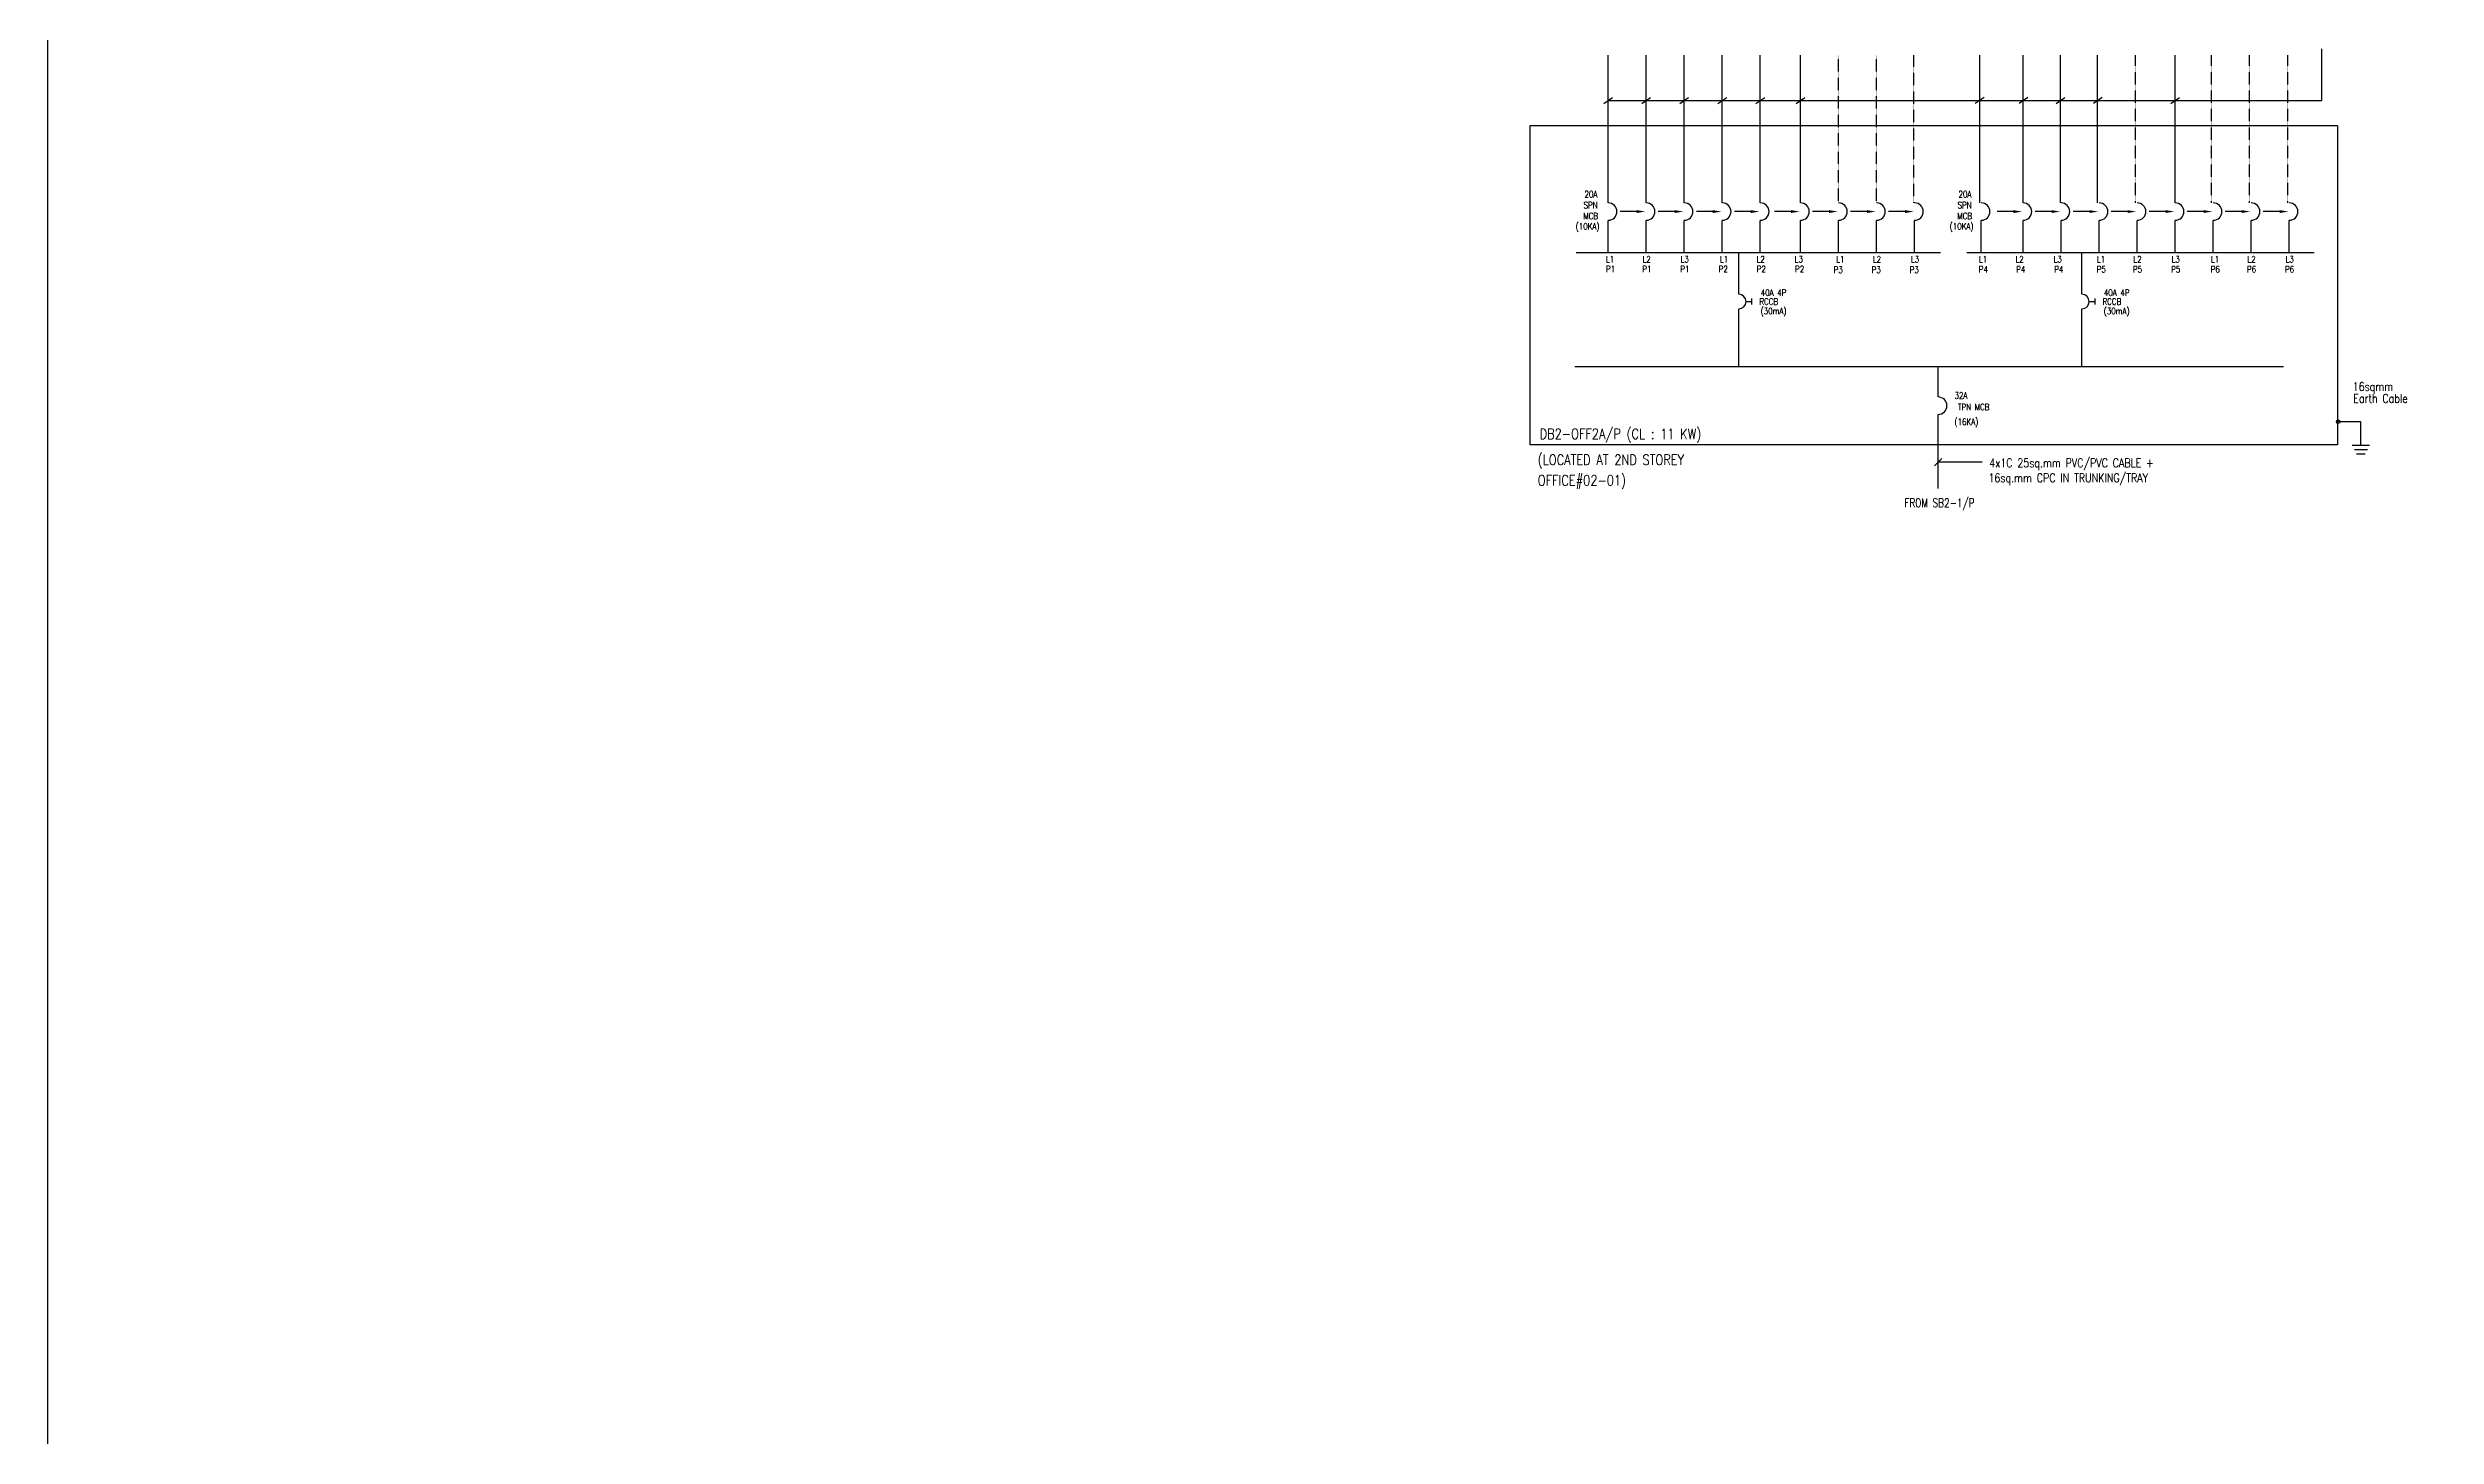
# Model space of a CAD drawing. Header units: millimetres. Extents: x 898005 to 1117654, y 253179 to 525443.
# Drawn here: x 898005 to 980397, y 301076 to 348973 of the extents above; entities that cross this region are included whole.
import ezdxf
from ezdxf.enums import TextEntityAlignment as Align

# ---------------------------------------------------------------- set-up
doc = ezdxf.new("R2010")
doc.units = ezdxf.units.MM
doc.header["$LTSCALE"] = 0.01
doc.linetypes.add('DASHED', pattern=[19.05, 12.7, -6.35])
doc.linetypes.add('{ -E- }', pattern=[0])
doc.styles.add('100', font='romans.shx', dxfattribs={"width": 0.8, "height": 250})
doc.styles.add('PwNote', font='Romans.shx', dxfattribs={"width": 0.75, "bigfont": 'Special.shx'})
doc.styles.add('ROMANS', font='romans', dxfattribs={"width": 0.75})

msp = doc.modelspace()

# ---------------------------------------------------------------- linework, layer by layer
at = {"linetype": '{ -E- }'}
for p, q in [((951835, 343622), (951835, 348712)), ((953146, 343622), (953146, 348712)), ((954458, 343622), (954458, 348712)), ((955770, 343622), (955770, 348712)), ((957081, 343622), (957081, 348712)), ((958469, 343622), (958469, 348712)), ((964648, 343625), (964648, 348714)), ((966145, 343622), (966145, 348712)), ((967432, 343623), (967432, 348713)), ((968715, 343627), (968715, 348717)), ((971392, 343622), (971392, 348712)), ((963217, 336926), (963217, 337973)), ((963217, 333767), (963217, 336326)), ((977797, 336071), (977018, 336071))]:
    msp.add_line(p, q, dxfattribs=at)
at = {"linetype": 'DASHED', "ltscale": 20}
for p, q in [((959781, 343622), (959781, 348712)), ((961092, 343622), (961092, 348712)), ((962379, 343623), (962379, 348713)), ((970027, 343627), (970027, 348717)), ((972650, 343627), (972650, 348717)), ((973961, 343627), (973961, 348717)), ((975273, 343627), (975273, 348717))]:
    msp.add_line(p, q, dxfattribs=at)
for p, q in [((951684, 347048), (951986, 347257)), ((952996, 347048), (953297, 347257)), ((954307, 347048), (954609, 347257)), ((955619, 347048), (955920, 347257)), ((956931, 347048), (957232, 347257)), ((958318, 347048), (958620, 347257)), ((964497, 347056), (964799, 347265)), ((966006, 347056), (966308, 347265)), ((967281, 347048), (967583, 347257)), ((968576, 347061), (968877, 347270)), ((971241, 347053), (971543, 347262)), ((951835, 341903), (951835, 343010)), ((952815, 343322), (952251, 343322)), ((953146, 341903), (953146, 343010)), ((954127, 343322), (953562, 343322)), ((954458, 341903), (954458, 343010)), ((955439, 343322), (954874, 343322)), ((955770, 341903), (955770, 343010)), ((956750, 343322), (956186, 343322)), ((957081, 341903), (957081, 343010)), ((958138, 343322), (957573, 343322)), ((958469, 341903), (958469, 343010)), ((959450, 343322), (958885, 343322)), ((959781, 341903), (959781, 343010)), ((960761, 343322), (960196, 343322)), ((961092, 341903), (961092, 343010)), ((962073, 343322), (961508, 343322)), ((962404, 341903), (962404, 343010)), ((964702, 341903), (964702, 343010)), ((965814, 343322), (965250, 343322)), ((966145, 341903), (966145, 343010)), ((967126, 343322), (966561, 343322)), ((967457, 341903), (967457, 343010)), ((968438, 343322), (967873, 343322)), ((968769, 341903), (968769, 343010)), ((969749, 343322), (969185, 343322)), ((970080, 341903), (970080, 343010)), ((971061, 343322), (970496, 343322)), ((971392, 341903), (971392, 343010)), ((972372, 343322), (971808, 343322)), ((972704, 341903), (972704, 343010)), ((973684, 343322), (973119, 343322)), ((974015, 341903), (974015, 343010)), ((974996, 343322), (974431, 343322)), ((975327, 341903), (975327, 343010)), ((956339, 340468), (956339, 341903)), ((968176, 340468), (968176, 341903)), ((956789, 340118), (956789, 340318)), ((968626, 340118), (968626, 340318)), ((956339, 337973), (956339, 339968)), ((956589, 340218), (956789, 340218)), ((968176, 337973), (968176, 339968)), ((968426, 340218), (968626, 340218)), ((977797, 335264), (977797, 336071)), ((963092, 334549), (963342, 334799)), ((964736, 334674), (963217, 334674)), ((977497, 335264), (978097, 335264)), ((977572, 335114), (978022, 335114)), ((977647, 334964), (977947, 334964))]:
    msp.add_line(p, q)
at = {"linetype": '{ -E- }', "ltscale": 1.5}
for p, q in [((976995, 346285), (949127, 346285)), ((976995, 335271), (949127, 335271))]:
    msp.add_line(p, q, dxfattribs=at)
at = {"color": 2}
msp.add_lwpolyline([(898005, 434682), (1117654, 434682), (1117654, 253179), (898005, 253179)], close=True, dxfattribs=at)
at = {"linetype": '{ -E- }', "ltscale": 1.5}
for points in [[(951835, 347152), (976454, 347152), (976454, 348940)], [(949127, 346285), (949127, 335271)], [(976995, 346285), (976995, 335271)]]:
    msp.add_lwpolyline(points, dxfattribs=at)
at = {"const_width": 50}
for points in [[(950721, 341903), (963307, 341903)], [(964197, 341903), (976190, 341903)], [(950674, 337973), (975130, 337973)]]:
    msp.add_lwpolyline(points, dxfattribs=at)
msp.add_circle((977018, 336071), 63.8)
for centre, radius in [((951835, 343322), 300), ((953146, 343322), 300), ((954458, 343322), 300), ((955770, 343322), 300), ((957081, 343322), 300), ((958469, 343322), 300), ((959781, 343322), 300), ((961092, 343322), 300), ((962404, 343322), 300), ((964702, 343322), 300), ((966145, 343322), 300), ((967457, 343322), 300), ((968769, 343322), 300), ((970080, 343322), 300), ((971392, 343322), 300), ((972704, 343322), 300), ((974015, 343322), 300), ((975327, 343322), 300), ((956339, 340218), 250), ((968176, 340218), 250), ((963217, 336626), 300)]:
    msp.add_arc(centre, radius, 270, 90)
for points in [[(952815, 343372), (953115, 343322), (952815, 343272)], [(954127, 343372), (954427, 343322), (954127, 343272)], [(955439, 343372), (955739, 343322), (955439, 343272)], [(956750, 343372), (957050, 343322), (956750, 343272)], [(958138, 343372), (958438, 343322), (958138, 343272)], [(959450, 343372), (959750, 343322), (959450, 343272)], [(960761, 343372), (961061, 343322), (960761, 343272)], [(962073, 343372), (962373, 343322), (962073, 343272)], [(965814, 343372), (966114, 343322), (965814, 343272)], [(967126, 343372), (967426, 343322), (967126, 343272)], [(968438, 343372), (968738, 343322), (968438, 343272)], [(969749, 343372), (970049, 343322), (969749, 343272)], [(971061, 343372), (971361, 343322), (971061, 343272)], [(972372, 343372), (972672, 343322), (972372, 343272)], [(973684, 343372), (973984, 343322), (973684, 343272)], [(974996, 343372), (975296, 343322), (974996, 343272)]]:
    msp.add_solid(points)

# ---------------------------------------------------------------- texts
for s, height, style, width, p in [('SPN', 225, '100', 0.8, (950983, 343432)), ('20A', 225, '100', 0.8, (951015, 343807)), ('SPN', 225, '100', 0.8, (963885, 343432)), ('20A', 225, '100', 0.8, (963917, 343807)), ('MCB', 225, '100', 0.8, (950975, 343057)), ('MCB', 225, '100', 0.8, (963876, 343057)), ('L1', 225, '100', 0.8, (951756, 341563)), ('P1', 225, '100', 0.8, (951757, 341227)), ('P1', 225, '100', 0.8, (953012, 341227)), ('L2', 225, '100', 0.8, (953015, 341563)), ('P1', 225, '100', 0.8, (954323, 341227)), ('L3', 225, '100', 0.8, (954330, 341563)), ('P2', 225, '100', 0.8, (955646, 341227)), ('L1', 225, '100', 0.8, (955691, 341563)), ('L2', 225, '100', 0.8, (956950, 341563)), ('P2', 225, '100', 0.8, (956957, 341227)), ('L3', 225, '100', 0.8, (958265, 341563)), ('P2', 225, '100', 0.8, (958280, 341227)), ('P3', 225, '100', 0.8, (959611, 341202)), ('L1', 225, '100', 0.8, (959702, 341563)), ('P3', 225, '100', 0.8, (960923, 341202)), ('L2', 225, '100', 0.8, (960961, 341563)), ('P3', 225, '100', 0.8, (962234, 341202)), ('L3', 225, '100', 0.8, (962276, 341563)), ('P4', 225, '100', 0.8, (964616, 341219)), ('L1', 225, '100', 0.8, (964623, 341563)), ('L2', 225, '100', 0.8, (965882, 341563)), ('P4', 225, '100', 0.8, (965906, 341219)), ('L3', 225, '100', 0.8, (967197, 341563)), ('P4', 225, '100', 0.8, (967220, 341219)), ('P5', 225, '100', 0.8, (968683, 341219)), ('L1', 225, '100', 0.8, (968690, 341563)), ('P5', 225, '100', 0.8, (969933, 341219)), ('L2', 225, '100', 0.8, (969949, 341563)), ('P5', 225, '100', 0.8, (971253, 341219)), ('L3', 225, '100', 0.8, (971264, 341563)), ('P6', 225, '100', 0.8, (972618, 341219)), ('L1', 225, '100', 0.8, (972625, 341563)), ('P6', 225, '100', 0.8, (973868, 341219)), ('L2', 225, '100', 0.8, (973884, 341563)), ('P6', 225, '100', 0.8, (975180, 341219)), ('L3', 225, '100', 0.8, (975196, 341563)), ('FROM SB2-1/P', 300, 'PwNote', 0.75, (962049, 333126))]:
    msp.add_text(s, height=height, dxfattribs=dict(style=style, width=width)).set_placement(p)
at = {"width": 0.8}
for s, height, style, p in [('(10KA)', 225, '100', (950709, 342700)), ('(10KA)', 225, '100', (963611, 342700)), ('4x1C 25sq.mm PVC/PVC CABLE +', 300, 'PwNote', (964978, 334501)), ('16sq.mm CPC IN TRUNKING/TRAY', 300, 'PwNote', (964952, 333985))]:
    msp.add_text(s, height=height, rotation=360, dxfattribs=dict(at, style=style)).set_placement(p)
for s, height, style, p in [('RCCB', 225, '100', (957371, 340216)), ('40A 4P ', 225, '100', (957599, 340524)), ('RCCB', 225, '100', (969207, 340216)), ('40A 4P ', 225, '100', (969435, 340524)), ('(30mA)', 225, '100', (957537, 339875)), ('(30mA)', 225, '100', (969373, 339875)), ('32A ', 225, '100', (964063, 336976)), ('16sqmm ', 300, 'ROMANS', (978295, 337234)), ('Earth Cable', 300, 'ROMANS', (978475, 336876)), ('(16KA)', 225, '100', (964192, 336053)), ('TPN MCB', 225, '100', (964440, 336581))]:
    msp.add_text(s, height=height, dxfattribs=dict(at, style=style)).set_placement(p, align=Align.MIDDLE)
at = {"ltscale": 1.5, "style": 'PwNote', "width": 0.8}
for s, p in [('DB2-OFF2A/P (CL : 11 KW)', (949467, 335473)), ('(LOCATED AT 2ND STOREY', (949402, 334581)), ('OFFICE#02-01)', (949402, 333872))]:
    msp.add_text(s, height=360, dxfattribs=at).set_placement(p)

doc.saveas('drawing.dxf')
